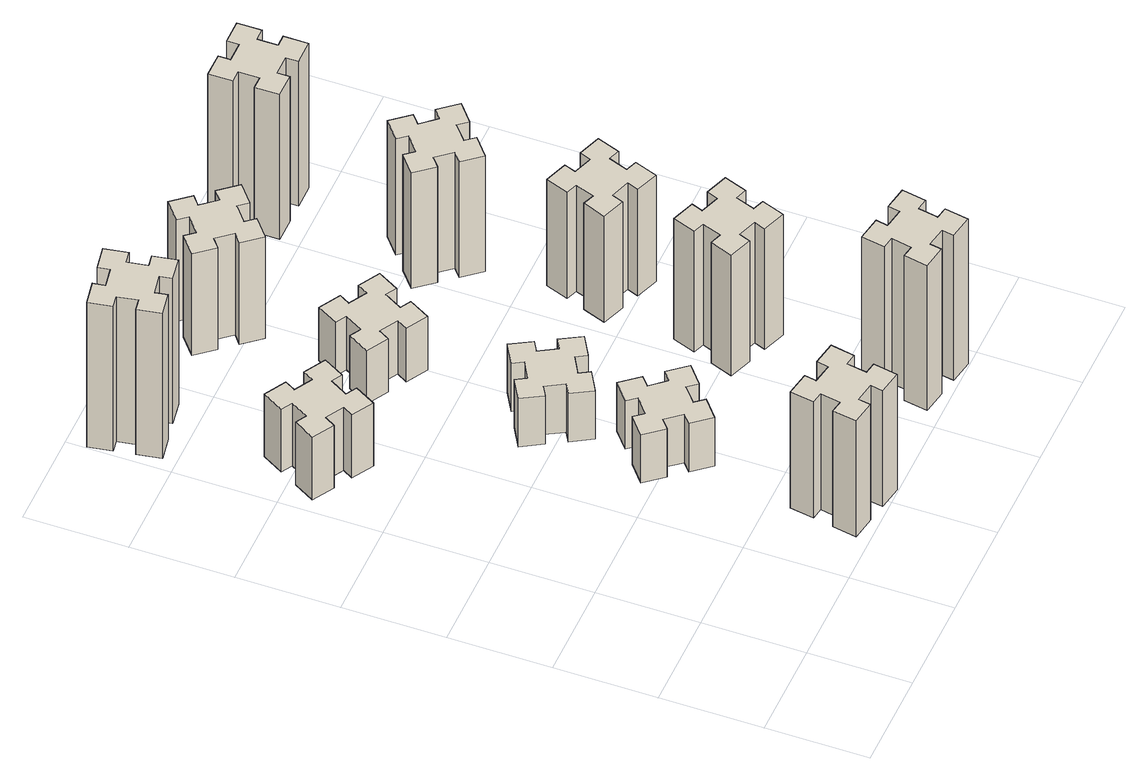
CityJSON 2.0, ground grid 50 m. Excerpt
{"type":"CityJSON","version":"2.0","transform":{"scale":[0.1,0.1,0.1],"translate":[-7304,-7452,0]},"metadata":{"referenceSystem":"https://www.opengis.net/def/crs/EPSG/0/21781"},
"CityObjects":{
"building1":{"type":"Building","attributes":{"class":"1000","function":"1000","usage":"1000","yearOfConstruction":2016,"roofType":"1000","measuredHeight":72,"storeysAboveGround":30,"storeysBelowGround":0},"geometry":[{"type":"Solid","lod":"1","boundaries":[[[[0,1,2,3,4,5,6,7,8,9,10,11,12,13,14,15,16,17,18,19]],[[17,16,20,21]],[[16,15,22,20]],[[15,14,23,22]],[[14,13,24,23]],[[13,12,25,24]],[[12,11,26,25]],[[11,10,27,26]],[[10,9,28,27]],[[9,8,29,28]],[[8,7,30,29]],[[7,6,31,30]],[[6,5,32,31]],[[5,4,33,32]],[[4,3,34,33]],[[3,2,35,34]],[[2,1,36,35]],[[1,0,37,36]],[[0,19,38,37]],[[19,18,39,38]],[[18,17,21,39]],[[24,25,26,27,28,29,30,31,32,33,34,35,36,37,38,39,21,20,22,23]]]]}]},
"building2":{"type":"Building","attributes":{"class":"1000","function":"1000","usage":"1000","yearOfConstruction":2016,"roofType":"1000","measuredHeight":39,"storeysAboveGround":30,"storeysBelowGround":0},"geometry":[{"type":"Solid","lod":"1","boundaries":[[[[40,41,42,43,44,45,46,47,48,49,50,51,52,53,54,55,56,57,58,59]],[[57,56,60,61]],[[56,55,62,60]],[[55,54,63,62]],[[54,53,64,63]],[[53,52,65,64]],[[52,51,66,65]],[[51,50,67,66]],[[50,49,68,67]],[[49,48,69,68]],[[48,47,70,69]],[[47,46,71,70]],[[46,45,72,71]],[[45,44,73,72]],[[44,43,74,73]],[[43,42,75,74]],[[42,41,76,75]],[[41,40,77,76]],[[40,59,78,77]],[[59,58,79,78]],[[58,57,61,79]],[[64,65,66,67,68,69,70,71,72,73,74,75,76,77,78,79,61,60,62,63]]]]}]},
"building3":{"type":"Building","attributes":{"class":"1000","function":"1000","usage":"1000","yearOfConstruction":2016,"roofType":"1000","measuredHeight":90,"storeysAboveGround":30,"storeysBelowGround":0},"geometry":[{"type":"Solid","lod":"1","boundaries":[[[[80,81,82,83,84,85,86,87,88,89,90,91,92,93,94,95,96,97,98,99]],[[97,96,100,101]],[[96,95,102,100]],[[95,94,103,102]],[[94,93,104,103]],[[93,92,105,104]],[[92,91,106,105]],[[91,90,107,106]],[[90,89,108,107]],[[89,88,109,108]],[[88,87,110,109]],[[87,86,111,110]],[[86,85,112,111]],[[85,84,113,112]],[[84,83,114,113]],[[83,82,115,114]],[[82,81,116,115]],[[81,80,117,116]],[[80,99,118,117]],[[99,98,119,118]],[[98,97,101,119]],[[104,105,106,107,108,109,110,111,112,113,114,115,116,117,118,119,101,100,102,103]]]]}]},
"building4":{"type":"Building","attributes":{"class":"1000","function":"1000","usage":"1000","yearOfConstruction":2016,"roofType":"1000","measuredHeight":30,"storeysAboveGround":30,"storeysBelowGround":0},"geometry":[{"type":"Solid","lod":"1","boundaries":[[[[120,121,122,123,124,125,126,127,128,129,130,131,132,133,134,135,136,137,138,139]],[[137,136,140,141]],[[136,135,142,140]],[[135,134,143,142]],[[134,133,144,143]],[[133,132,145,144]],[[132,131,146,145]],[[131,130,147,146]],[[130,129,148,147]],[[129,128,149,148]],[[128,127,150,149]],[[127,126,151,150]],[[126,125,152,151]],[[125,124,153,152]],[[124,123,154,153]],[[123,122,155,154]],[[122,121,156,155]],[[121,120,157,156]],[[120,139,158,157]],[[139,138,159,158]],[[138,137,141,159]],[[144,145,146,147,148,149,150,151,152,153,154,155,156,157,158,159,141,140,142,143]]]]}]},
"building5":{"type":"Building","attributes":{"class":"1000","function":"1000","usage":"1000","yearOfConstruction":2016,"roofType":"1000","measuredHeight":30,"storeysAboveGround":30,"storeysBelowGround":0},"geometry":[{"type":"Solid","lod":"1","boundaries":[[[[160,161,162,163,164,165,166,167,168,169,170,171,172,173,174,175,176,177,178,179]],[[177,176,180,181]],[[176,175,182,180]],[[175,174,183,182]],[[174,173,184,183]],[[173,172,185,184]],[[172,171,186,185]],[[171,170,187,186]],[[170,169,188,187]],[[169,168,189,188]],[[168,167,190,189]],[[167,166,191,190]],[[166,165,192,191]],[[165,164,193,192]],[[164,163,194,193]],[[163,162,195,194]],[[162,161,196,195]],[[161,160,197,196]],[[160,179,198,197]],[[179,178,199,198]],[[178,177,181,199]],[[184,185,186,187,188,189,190,191,192,193,194,195,196,197,198,199,181,180,182,183]]]]}]},
"building6":{"type":"Building","attributes":{"class":"1000","function":"1000","usage":"1000","yearOfConstruction":2016,"roofType":"1000","measuredHeight":33,"storeysAboveGround":30,"storeysBelowGround":0},"geometry":[{"type":"Solid","lod":"1","boundaries":[[[[200,201,202,203,204,205,206,207,208,209,210,211,212,213,214,215,216,217,218,219]],[[217,216,220,221]],[[216,215,222,220]],[[215,214,223,222]],[[214,213,224,223]],[[213,212,225,224]],[[212,211,226,225]],[[211,210,227,226]],[[210,209,228,227]],[[209,208,229,228]],[[208,207,230,229]],[[207,206,231,230]],[[206,205,232,231]],[[205,204,233,232]],[[204,203,234,233]],[[203,202,235,234]],[[202,201,236,235]],[[201,200,237,236]],[[200,219,238,237]],[[219,218,239,238]],[[218,217,221,239]],[[224,225,226,227,228,229,230,231,232,233,234,235,236,237,238,239,221,220,222,223]]]]}]},
"building7":{"type":"Building","attributes":{"class":"1000","function":"1000","usage":"1000","yearOfConstruction":2016,"roofType":"1000","measuredHeight":90,"storeysAboveGround":30,"storeysBelowGround":0},"geometry":[{"type":"Solid","lod":"1","boundaries":[[[[240,241,242,243,244,245,246,247,248,249,250,251,252,253,254,255,256,257,258,259]],[[257,256,260,261]],[[256,255,262,260]],[[255,254,263,262]],[[254,253,264,263]],[[253,252,265,264]],[[252,251,266,265]],[[251,250,267,266]],[[250,249,268,267]],[[249,248,269,268]],[[248,247,270,269]],[[247,246,271,270]],[[246,245,272,271]],[[245,244,273,272]],[[244,243,274,273]],[[243,242,275,274]],[[242,241,276,275]],[[241,240,277,276]],[[240,259,278,277]],[[259,258,279,278]],[[258,257,261,279]],[[264,265,266,267,268,269,270,271,272,273,274,275,276,277,278,279,261,260,262,263]]]]}]},
"building8":{"type":"Building","attributes":{"class":"1000","function":"1000","usage":"1000","yearOfConstruction":2016,"roofType":"1000","measuredHeight":63,"storeysAboveGround":30,"storeysBelowGround":0},"geometry":[{"type":"Solid","lod":"1","boundaries":[[[[280,281,282,283,284,285,286,287,288,289,290,291,292,293,294,295,296,297,298,299]],[[297,296,300,301]],[[296,295,302,300]],[[295,294,303,302]],[[294,293,304,303]],[[293,292,305,304]],[[292,291,306,305]],[[291,290,307,306]],[[290,289,308,307]],[[289,288,309,308]],[[288,287,310,309]],[[287,286,311,310]],[[286,285,312,311]],[[285,284,313,312]],[[284,283,314,313]],[[283,282,315,314]],[[282,281,316,315]],[[281,280,317,316]],[[280,299,318,317]],[[299,298,319,318]],[[298,297,301,319]],[[304,305,306,307,308,309,310,311,312,313,314,315,316,317,318,319,301,300,302,303]]]]}]},
"building9":{"type":"Building","attributes":{"class":"1000","function":"1000","usage":"1000","yearOfConstruction":2016,"roofType":"1000","measuredHeight":75,"storeysAboveGround":30,"storeysBelowGround":0},"geometry":[{"type":"Solid","lod":"1","boundaries":[[[[320,321,322,323,324,325,326,327,328,329,330,331,332,333,334,335,336,337,338,339]],[[337,336,340,341]],[[336,335,342,340]],[[335,334,343,342]],[[334,333,344,343]],[[333,332,345,344]],[[332,331,346,345]],[[331,330,347,346]],[[330,329,348,347]],[[329,328,349,348]],[[328,327,350,349]],[[327,326,351,350]],[[326,325,352,351]],[[325,324,353,352]],[[324,323,354,353]],[[323,322,355,354]],[[322,321,356,355]],[[321,320,357,356]],[[320,339,358,357]],[[339,338,359,358]],[[338,337,341,359]],[[344,345,346,347,348,349,350,351,352,353,354,355,356,357,358,359,341,340,342,343]]]]}]},
"building10":{"type":"Building","attributes":{"class":"1000","function":"1000","usage":"1000","yearOfConstruction":2016,"roofType":"1000","measuredHeight":66,"storeysAboveGround":30,"storeysBelowGround":0},"geometry":[{"type":"Solid","lod":"1","boundaries":[[[[360,361,362,363,364,365,366,367,368,369,370,371,372,373,374,375,376,377,378,379]],[[377,376,380,381]],[[376,375,382,380]],[[375,374,383,382]],[[374,373,384,383]],[[373,372,385,384]],[[372,371,386,385]],[[371,370,387,386]],[[370,369,388,387]],[[369,368,389,388]],[[368,367,390,389]],[[367,366,391,390]],[[366,365,392,391]],[[365,364,393,392]],[[364,363,394,393]],[[363,362,395,394]],[[362,361,396,395]],[[361,360,397,396]],[[360,379,398,397]],[[379,378,399,398]],[[378,377,381,399]],[[384,385,386,387,388,389,390,391,392,393,394,395,396,397,398,399,381,380,382,383]]]]}]},
"building11":{"type":"Building","attributes":{"class":"1000","function":"1000","usage":"1000","yearOfConstruction":2016,"roofType":"1000","measuredHeight":72,"storeysAboveGround":30,"storeysBelowGround":0},"geometry":[{"type":"Solid","lod":"1","boundaries":[[[[400,401,402,403,404,405,406,407,408,409,410,411,412,413,414,415,416,417,418,419]],[[417,416,420,421]],[[416,415,422,420]],[[415,414,423,422]],[[414,413,424,423]],[[413,412,425,424]],[[412,411,426,425]],[[411,410,427,426]],[[410,409,428,427]],[[409,408,429,428]],[[408,407,430,429]],[[407,406,431,430]],[[406,405,432,431]],[[405,404,433,432]],[[404,403,434,433]],[[403,402,435,434]],[[402,401,436,435]],[[401,400,437,436]],[[400,419,438,437]],[[419,418,439,438]],[[418,417,421,439]],[[424,425,426,427,428,429,430,431,432,433,434,435,436,437,438,439,421,420,422,423]]]]}]},
"building12":{"type":"Building","attributes":{"class":"1000","function":"1000","usage":"1000","yearOfConstruction":2016,"roofType":"1000","measuredHeight":90,"storeysAboveGround":30,"storeysBelowGround":0},"geometry":[{"type":"Solid","lod":"1","boundaries":[[[[440,441,442,443,444,445,446,447,448,449,450,451,452,453,454,455,456,457,458,459]],[[457,456,460,461]],[[456,455,462,460]],[[455,454,463,462]],[[454,453,464,463]],[[453,452,465,464]],[[452,451,466,465]],[[451,450,467,466]],[[450,449,468,467]],[[449,448,469,468]],[[448,447,470,469]],[[447,446,471,470]],[[446,445,472,471]],[[445,444,473,472]],[[444,443,474,473]],[[443,442,475,474]],[[442,441,476,475]],[[441,440,477,476]],[[440,459,478,477]],[[459,458,479,478]],[[458,457,461,479]],[[464,465,466,467,468,469,470,471,472,473,474,475,476,477,478,479,461,460,462,463]]]]}]}
},
"vertices":[
[846,274,0],[828,175,0],[769,186,0],[748,67,0],[867,47,0],[877,106,0],[975,88,0],[965,29,0],[1083,8,0],[1104,127,0],[1045,137,0],[1062,235,0],[1121,225,0],[1142,343,0],[1024,364,0],[1014,305,0],[915,322,0],[926,381,0],[807,402,0],[787,284,0],[915,322,720],[926,381,720],[1014,305,720],[1024,364,720],[1142,343,720],[1121,225,720],[1062,235,720],[1045,137,720],[1104,127,720],[1083,8,720],[965,29,720],[975,88,720],[877,106,720],[867,47,720],[748,67,720],[769,186,720],[828,175,720],[846,274,720],[787,284,720],[807,402,720],
[376,2327,0],[426,2414,0],[478,2384,0],[538,2488,0],[434,2548,0],[404,2496,0],[317,2546,0],[347,2598,0],[243,2658,0],[183,2554,0],[235,2524,0],[185,2437,0],[133,2467,0],[73,2363,0],[177,2303,0],[207,2355,0],[294,2305,0],[264,2253,0],[368,2193,0],[428,2297,0],[294,2305,390],[264,2253,390],[207,2355,390],[177,2303,390],[73,2363,390],[133,2467,390],[185,2437,390],[235,2524,390],[183,2554,390],[243,2658,390],[347,2598,390],[317,2546,390],[404,2496,390],[434,2548,390],[538,2488,390],[478,2384,390],[426,2414,390],[376,2327,390],[428,2297,390],[368,2193,390],
[235,3382,0],[137,3365,0],[127,3424,0],[8,3403,0],[29,3285,0],[88,3295,0],[106,3197,0],[47,3187,0],[67,3068,0],[186,3089,0],[175,3148,0],[274,3166,0],[284,3107,0],[402,3127,0],[381,3246,0],[322,3235,0],[305,3334,0],[364,3344,0],[343,3462,0],[225,3441,0],[305,3334,900],[364,3344,900],[322,3235,900],[381,3246,900],[402,3127,900],[284,3107,900],[274,3166,900],[175,3148,900],[186,3089,900],[67,3068,900],[47,3187,900],[106,3197,900],[88,3295,900],[29,3285,900],[8,3403,900],[127,3424,900],[137,3365,900],[235,3382,900],[225,3441,900],[343,3462,900],
[978,929,0],[1054,993,0],[1093,947,0],[1185,1024,0],[1108,1116,0],[1062,1078,0],[997,1154,0],[1043,1193,0],[966,1285,0],[874,1208,0],[913,1162,0],[836,1097,0],[798,1143,0],[706,1066,0],[783,974,0],[829,1013,0],[893,936,0],[847,898,0],[924,806,0],[1016,883,0],[893,936,300],[847,898,300],[829,1013,300],[783,974,300],[706,1066,300],[798,1143,300],[836,1097,300],[913,1162,300],[874,1208,300],[966,1285,300],[1043,1193,300],[997,1154,300],[1062,1078,300],[1108,1116,300],[1185,1024,300],[1093,947,300],[1054,993,300],[978,929,300],[1016,883,300],[924,806,300],
[825,1574,0],[875,1487,0],[823,1457,0],[883,1353,0],[987,1413,0],[957,1465,0],[1044,1515,0],[1074,1463,0],[1178,1523,0],[1118,1627,0],[1066,1597,0],[1016,1684,0],[1068,1714,0],[1008,1818,0],[904,1758,0],[934,1706,0],[847,1656,0],[817,1708,0],[713,1648,0],[773,1544,0],[847,1656,300],[817,1708,300],[934,1706,300],[904,1758,300],[1008,1818,300],[1068,1714,300],[1016,1684,300],[1066,1597,300],[1118,1627,300],[1178,1523,300],[1074,1463,300],[1044,1515,300],[957,1465,300],[987,1413,300],[883,1353,300],[823,1457,300],[875,1487,300],[825,1574,300],[773,1544,300],[713,1648,300],
[1016,2327,0],[1066,2414,0],[1118,2384,0],[1178,2488,0],[1074,2548,0],[1044,2496,0],[957,2546,0],[987,2598,0],[883,2658,0],[823,2554,0],[875,2524,0],[825,2437,0],[773,2467,0],[713,2363,0],[817,2303,0],[847,2355,0],[934,2305,0],[904,2253,0],[1008,2193,0],[1068,2297,0],[934,2305,330],[904,2253,330],[847,2355,330],[817,2303,330],[713,2363,330],[773,2467,330],[825,2437,330],[875,2524,330],[823,2554,330],[883,2658,330],[987,2598,330],[957,2546,330],[1044,2496,330],[1074,2548,330],[1178,2488,330],[1118,2384,330],[1066,2414,330],[1016,2327,330],[1068,2297,330],[1008,2193,330],
[1854,305,0],[1755,322,0],[1766,381,0],[1647,402,0],[1627,284,0],[1686,274,0],[1668,175,0],[1609,186,0],[1588,67,0],[1707,47,0],[1717,106,0],[1815,88,0],[1805,29,0],[1923,8,0],[1944,127,0],[1885,137,0],[1902,235,0],[1961,225,0],[1982,343,0],[1864,364,0],[1902,235,900],[1961,225,900],[1885,137,900],[1944,127,900],[1923,8,900],[1805,29,900],[1815,88,900],[1717,106,900],[1707,47,900],[1588,67,900],[1609,186,900],[1668,175,900],[1686,274,900],[1627,284,900],[1647,402,900],[1766,381,900],[1755,322,900],[1854,305,900],[1864,364,900],[1982,343,900],
[1062,3198,0],[997,3274,0],[1043,3313,0],[966,3405,0],[874,3328,0],[913,3282,0],[836,3217,0],[798,3263,0],[706,3186,0],[783,3094,0],[829,3133,0],[893,3056,0],[847,3018,0],[924,2926,0],[1016,3003,0],[978,3049,0],[1054,3113,0],[1093,3067,0],[1185,3144,0],[1108,3236,0],[1054,3113,630],[1093,3067,630],[978,3049,630],[1016,3003,630],[924,2926,630],[847,3018,630],[893,3056,630],[829,3133,630],[783,3094,630],[706,3186,630],[798,3263,630],[836,3217,630],[913,3282,630],[874,3328,630],[966,3405,630],[1043,3313,630],[997,3274,630],[1062,3198,630],[1108,3236,630],[1185,3144,630],
[1601,959,0],[1695,925,0],[1674,869,0],[1787,827,0],[1828,940,0],[1772,961,0],[1806,1055,0],[1862,1034,0],[1903,1147,0],[1790,1188,0],[1770,1132,0],[1676,1166,0],[1697,1222,0],[1584,1263,0],[1543,1150,0],[1599,1130,0],[1565,1036,0],[1509,1057,0],[1467,944,0],[1580,903,0],[1565,1036,750],[1509,1057,750],[1599,1130,750],[1543,1150,750],[1584,1263,750],[1697,1222,750],[1676,1166,750],[1770,1132,750],[1790,1188,750],[1903,1147,750],[1862,1034,750],[1806,1055,750],[1772,961,750],[1828,940,750],[1787,827,750],[1674,869,750],[1695,925,750],[1601,959,750],[1580,903,750],[1467,944,750],
[1870,1772,0],[1776,1806,0],[1797,1862,0],[1684,1903,0],[1643,1790,0],[1699,1770,0],[1665,1676,0],[1609,1697,0],[1567,1584,0],[1680,1543,0],[1701,1599,0],[1795,1565,0],[1774,1509,0],[1887,1467,0],[1928,1580,0],[1872,1601,0],[1906,1695,0],[1962,1674,0],[2003,1787,0],[1890,1828,0],[1906,1695,660],[1962,1674,660],[1872,1601,660],[1928,1580,660],[1887,1467,660],[1774,1509,660],[1795,1565,660],[1701,1599,660],[1680,1543,660],[1567,1584,660],[1609,1697,660],[1665,1676,660],[1699,1770,660],[1643,1790,660],[1684,1903,660],[1797,1862,660],[1776,1806,660],[1870,1772,660],[1890,1828,660],[2003,1787,660],
[1569,2393,0],[1633,2316,0],[1587,2278,0],[1664,2186,0],[1756,2263,0],[1718,2309,0],[1794,2373,0],[1833,2327,0],[1925,2404,0],[1848,2496,0],[1802,2458,0],[1737,2534,0],[1783,2573,0],[1706,2665,0],[1614,2588,0],[1653,2542,0],[1576,2477,0],[1538,2523,0],[1446,2446,0],[1523,2354,0],[1576,2477,720],[1538,2523,720],[1653,2542,720],[1614,2588,720],[1706,2665,720],[1783,2573,720],[1737,2534,720],[1802,2458,720],[1848,2496,720],[1925,2404,720],[1833,2327,720],[1794,2373,720],[1718,2309,720],[1756,2263,720],[1664,2186,720],[1587,2278,720],[1633,2316,720],[1569,2393,720],[1523,2354,720],[1446,2446,720],
[1635,3155,0],[1735,3155,0],[1735,3095,0],[1855,3095,0],[1855,3215,0],[1795,3215,0],[1795,3315,0],[1855,3315,0],[1855,3435,0],[1735,3435,0],[1735,3375,0],[1635,3375,0],[1635,3435,0],[1515,3435,0],[1515,3315,0],[1575,3315,0],[1575,3215,0],[1515,3215,0],[1515,3095,0],[1635,3095,0],[1575,3215,900],[1515,3215,900],[1575,3315,900],[1515,3315,900],[1515,3435,900],[1635,3435,900],[1635,3375,900],[1735,3375,900],[1735,3435,900],[1855,3435,900],[1855,3315,900],[1795,3315,900],[1795,3215,900],[1855,3215,900],[1855,3095,900],[1735,3095,900],[1735,3155,900],[1635,3155,900],[1635,3095,900],[1515,3095,900]
]}
